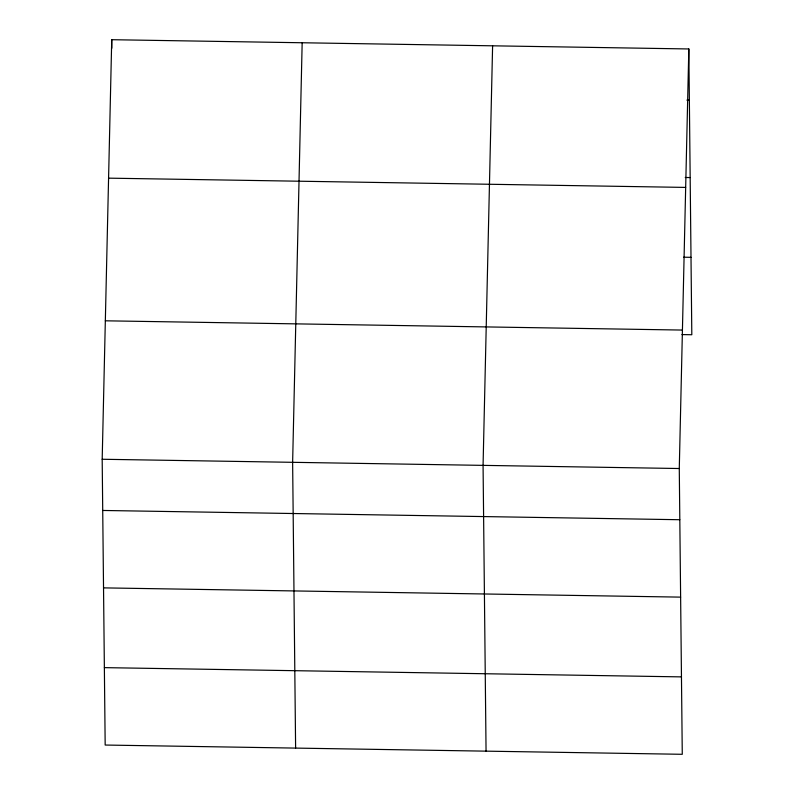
<?xml version="1.0" encoding="UTF-8"?>
<svg xmlns="http://www.w3.org/2000/svg" width="794" height="794" viewBox="0 0 794 794"><rect width="100%" height="100%" fill="white"/><g stroke="black" fill="none" stroke-linecap="round" stroke-linejoin="round"><path stroke-width="1.19" d="M688.825 48.96L679.277 468.52L682.274 754.3L105.175 745.04L102.188 459.26L111.726 39.7L688.825 48.96L691.812 334.74L681.937 334.582M302.167 42.757L292.629 462.316L295.616 748.097M492.608 45.804L483.07 465.373L486.057 751.154M686.889 100.113L689.361 100.153M685.232 177.489L690.165 177.568M108.58 178.154L685.669 187.414M683.594 257.206L690.998 257.325M105.334 320.806L682.423 330.066M102.188 459.26L679.277 468.52M102.724 510.463L679.813 519.723M103.538 587.878L680.627 597.128M104.371 667.635L681.46 676.885M111.726 39.7L111.815 48.236"/></g></svg>
